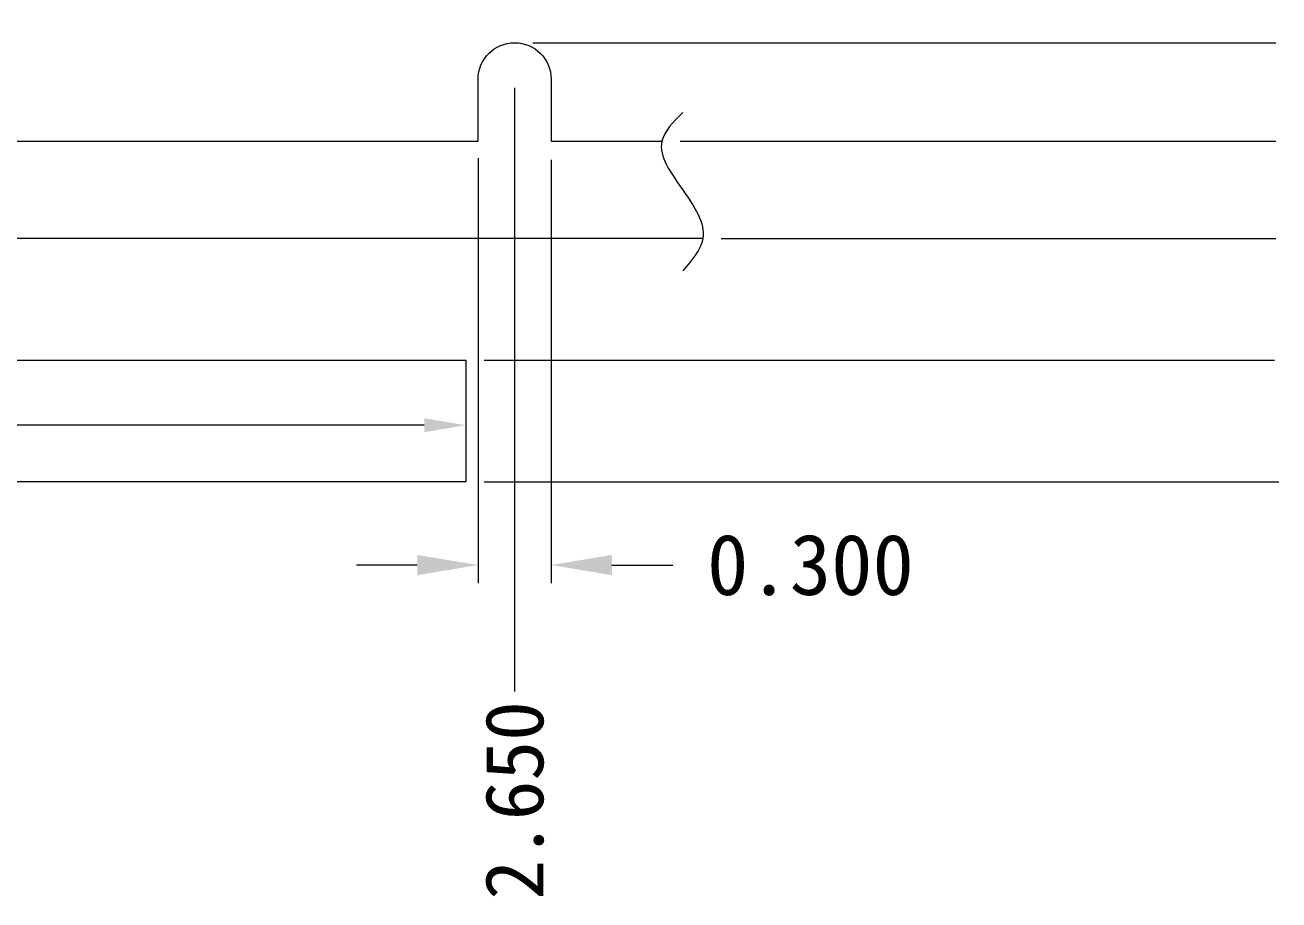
# Model space of a CAD drawing. Extents: x -6879 to 1236, y -1283 to -95.
# Drawn here: x -6647.76 to -6642.61, y -1066.74 to -1063.14 of the extents above; entities that cross this region are included whole.
import ezdxf

# ---------------------------------------------------------------- set-up
doc = ezdxf.new("R2010")
doc.units = 0
doc.header["$LTSCALE"] = 5
doc.header["$MEASUREMENT"] = 0
doc.header["$PDMODE"] = 3
doc.linetypes.add('0', pattern=[0])
doc.layers.get('Defpoints').update_dxf_attribs({"linetype": 'CONTINUOUS'})
doc.layers.add('1', color=7, linetype='CONTINUOUS')
doc.layers.add('\\M+5B1EA\\M+5D7A2', color=4, linetype='0')
doc.styles.add('\\M+5CBCE\\M+5CCE5', font='SimSun.ttf')
doc.styles.add('SIMPLEX', font='SIMPLEX')
doc.dimstyles.new('0D$0', dxfattribs={"dimscale": 0.078, "dimtxt": 1.15, "dimasz": 1.15, "dimexe": 0.3, "dimexo": 0.3, "dimgap": 0.3, "dimtad": 0, "dimdec": 3, "dimzin": 1, "dimdsep": 46, "dimtxsty": 'SIMPLEX', "dimcen": 0.1, "dimclrd": 256, "dimclre": 256, "dimclrt": 256, "dimadec": 0, "dimazin": 0, "dimtfac": 1, "dimtdec": 3, "dimtofl": 0, "dimtmove": 0, "dimatfit": 3, "dimfxl": 0, "dimlwd": -1, "dimlwe": -1, "dimarcsym": 0})
doc.dimstyles.get("Standard").update_dxf_attribs({"dimscale": 0.12, "dimtxt": 1, "dimasz": 1, "dimexe": 0.3, "dimexo": 0.3, "dimgap": 0.3, "dimtad": 0, "dimdec": 3, "dimzin": 0, "dimdsep": 46, "dimtxsty": 'SIMPLEX', "dimcen": 0.5, "dimclrd": 256, "dimclre": 256, "dimclrt": 256, "dimadec": 0, "dimazin": 0, "dimtfac": 1, "dimtdec": 3, "dimtofl": 0, "dimtmove": 0, "dimatfit": 0, "dimfxl": 0, "dimtolj": 1, "dimtzin": 0, "dimlwd": -1, "dimlwe": -1, "dimarcsym": 0})

# ---------------------------------------------------------------- blocks, each defined once
blk = doc.blocks.new('*D6')
at = {"layer": '\\M+5B1EA\\M+5D7A2', "color": 4, "lineweight": 5}
blk.add_line((-6645.7514, -1063.3995), (-6645.7514, -1065.8808), dxfattribs=at)
at = {"layer": 'Defpoints', "color": 0}
for p in [(-6648.4014, -1059.6685), (-6645.7514, -1063.3635), (-6645.7514, -1065.8808)]:
    blk.add_point(p, dxfattribs=at)
at = {"layer": '\\M+5B1EA\\M+5D7A2', "color": 4, "lineweight": 5, "insert": (-6645.7514, -1066.3284), "char_height": 0.24, "attachment_point": 5, "rotation": 90, "style": '\\M+5CBCE\\M+5CCE5'}
blk.add_mtext('\\A1;2.650', dxfattribs=at)
blk = doc.blocks.new('*D61')
at = {"layer": '\\M+5B1EA\\M+5D7A2', "lineweight": 5}
for p, q in [((-6658.9512, -1064.7919), (-6658.9512, -1064.8093)), ((-6658.7796, -1064.7859), (-6652.9177, -1064.7859)), ((-6646.123, -1064.7859), (-6651.985, -1064.7859)), ((-6645.9514, -1064.7919), (-6645.9514, -1064.8093))]:
    blk.add_line(p, q, dxfattribs=at)
at = {"layer": '\\M+5B1EA\\M+5D7A2'}
for points in [[(-6658.7796, -1064.7573), (-6658.7796, -1064.8145), (-6658.9512, -1064.7859)], [(-6646.123, -1064.8145), (-6646.123, -1064.7573), (-6645.9514, -1064.7859)]]:
    blk.add_solid(points, dxfattribs=at)
at = {"layer": 'Defpoints', "color": 0}
for p in [(-6658.9512, -1064.7685), (-6645.9514, -1064.7685), (-6645.9514, -1064.7859)]:
    blk.add_point(p, dxfattribs=at)
at = {"layer": '\\M+5B1EA\\M+5D7A2', "lineweight": 5, "insert": (-6652.4513, -1064.7859), "char_height": 0.21841, "attachment_point": 5, "style": '\\M+5CBCE\\M+5CCE5'}
blk.add_mtext('13.000', dxfattribs=at)

msp = doc.modelspace()

# ---------------------------------------------------------------- linework, layer by layer
at = {"layer": '1', "lineweight": 5, "elevation": -0.0291}
msp.add_lwpolyline([(-6644.9776, -1064.0185), (-6648.0764, -1064.0185), (-6648.0764, -1063.6185), (-6645.9014, -1063.6185), (-6645.9014, -1063.3635, -1), (-6645.6014, -1063.3635), (-6645.6014, -1063.6185), (-6645.146, -1063.6185)], format="xyb", dxfattribs=at)
msp.add_lwpolyline([(-6658.9514, -1064.5185), (-6645.9514, -1064.5185), (-6645.9514, -1065.0185), (-6658.951, -1065.0185)], close=True, dxfattribs=at)
at = {"layer": '1', "lineweight": 5}
msp.add_spline([(-6645.0602, -1063.5007, -0.0291), (-6645.146, -1063.6185, -0.0291), (-6645.0602, -1063.8185, -0.0291), (-6644.9776, -1064.0185, -0.0291), (-6645.0602, -1064.1514, -0.0291)], degree=3, dxfattribs=at)
at = {"layer": '\\M+5B1EA\\M+5D7A2', "lineweight": 5}
for p, q in [((-6645.6764, -1063.2135, -0.0291), (-6642.6221, -1063.2135, -0.0291)), ((-6645.071, -1063.6185, -0.0291), (-6642.6221, -1063.6185, -0.0291)), ((-6645.9014, -1063.6877, -0.0291), (-6645.9014, -1065.4358, -0.0291)), ((-6645.6014, -1063.695, -0.0291), (-6645.6014, -1065.4358, -0.0291)), ((-6644.9026, -1064.0185, -0.0291), (-6642.6221, -1064.0185, -0.0291)), ((-6645.8764, -1064.5185, -0.0291), (-6642.6272, -1064.5185, -0.0291)), ((-6645.8764, -1065.0185, -0.0291), (-6642.6092, -1065.0185, -0.0291)), ((-6646.1514, -1065.3608, -0.0291), (-6646.4014, -1065.3608, -0.0291)), ((-6645.3514, -1065.3608, -0.0291), (-6645.1014, -1065.3608, -0.0291))]:
    msp.add_line(p, q, dxfattribs=at)
for points in [[(-6646.1514, -1065.3191, -0.0291), (-6646.1514, -1065.4025, -0.0291), (-6645.9014, -1065.3608, -0.0291)], [(-6645.3514, -1065.3191, -0.0291), (-6645.3514, -1065.4025, -0.0291), (-6645.6014, -1065.3608, -0.0291)]]:
    msp.add_solid(points, dxfattribs=at)

# ---------------------------------------------------------------- texts
at = {"layer": '\\M+5B1EA\\M+5D7A2', "lineweight": 5, "insert": (-6644.5352, -1065.3608, -0.0291), "char_height": 0.25, "attachment_point": 5, "style": '\\M+5CBCE\\M+5CCE5'}
msp.add_mtext('\\A1;0.300', dxfattribs=at)

# ---------------------------------------------------------------- dimensions: what is measured, and where the dimension line sits
at = {"layer": '\\M+5B1EA\\M+5D7A2', "lineweight": 5}
dim = msp.add_ordinate_dim(feature_location=(-6645.7514, -1063.3635, -0.0291), offset=(0, -2.5173), dtype=1, origin=(-6648.4014, -1059.6685, -0.0291), dimstyle='Standard', override={"dimtxt": 2, "dimtxsty": '\\M+5CBCE\\M+5CCE5', "dimclre": 4, "dimclrt": 4, "dimtfillclr": 256, "dimlwe": 5, "dimarcsym": 1}, dxfattribs=at)
dim.commit()
dim.dimension.update_dxf_attribs({"geometry": '*D6', "text_midpoint": (-6645.7514, -1066.3284, -0.0291)})
dim = msp.add_linear_dim(base=(-6645.9514, -1064.7859, -0.0291), p1=(-6658.9512, -1064.7685, -0.0291), p2=(-6645.9514, -1064.7685, -0.0291), dimstyle='0D$0', override={"dimscale": 0.078003, "dimtxt": 2.8, "dimasz": 2.2, "dimtxsty": '\\M+5CBCE\\M+5CCE5', "dimtp": 0.025, "dimtm": 0.025, "dimlwd": 5, "dimlwe": 5}, dxfattribs=at)
dim.commit()
dim.dimension.update_dxf_attribs({"geometry": '*D61', "text_midpoint": (-6652.4513, -1064.7859, -0.0291)})

doc.saveas('drawing.dxf')
